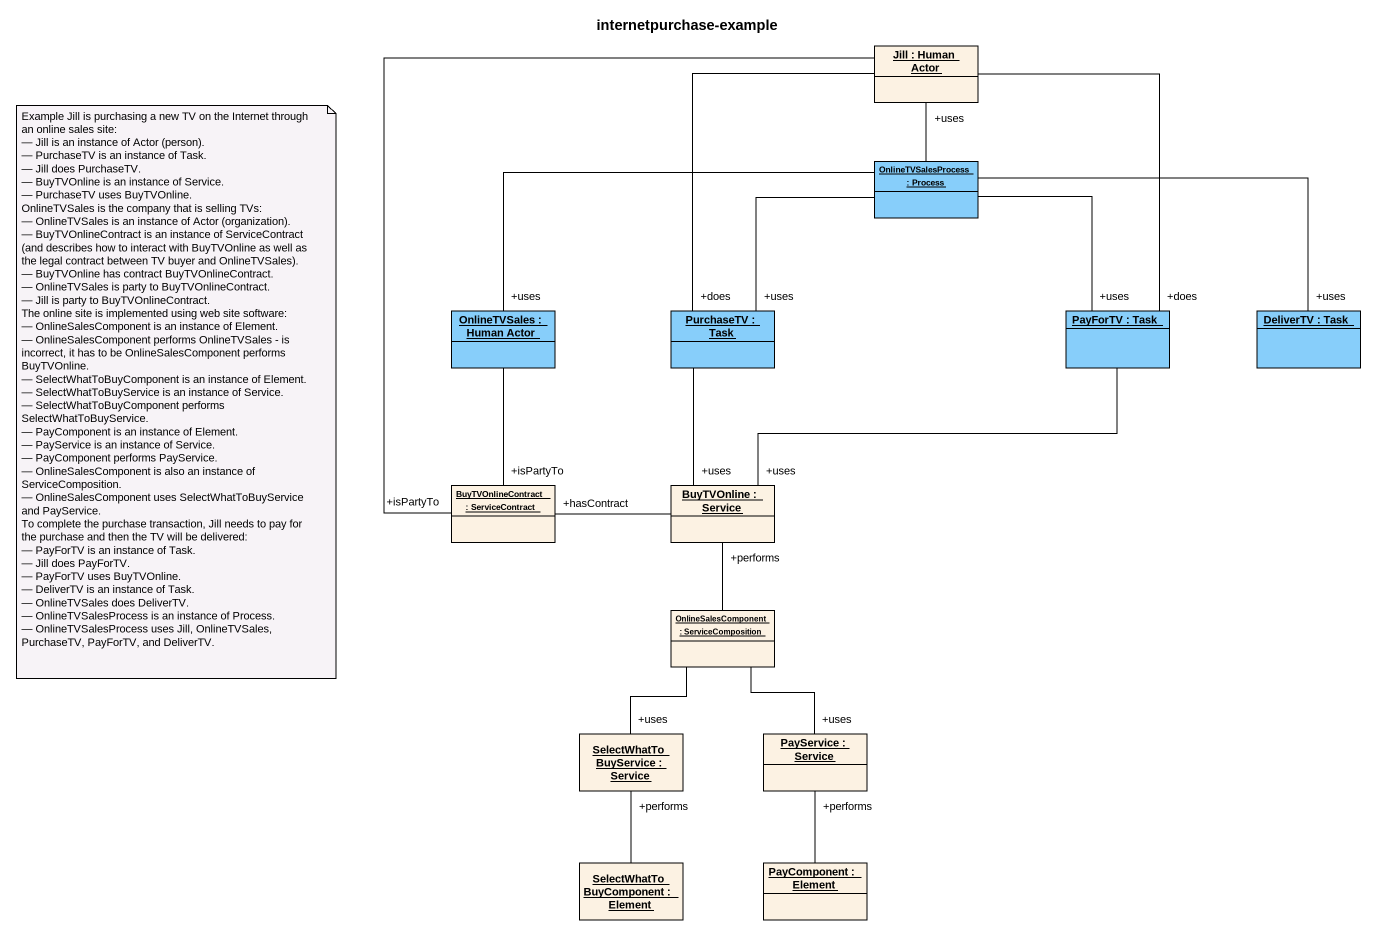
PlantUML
@startuml
title internetpurchase-example
hide circle
hide empty members
object "Jill : Human Actor" as Jill
object "OnlineTVSalesProcess : Process" as OnlineTVSalesProcess #87CEFA
object "OnlineTVSales : Human Actor" as OnlineTVSales #87CEFA
object "PurchaseTV : Task" as PurchaseTV #87CEFA
object "PayForTV : Task" as PayForTV #87CEFA
object "DeliverTV : Task" as DeliverTV #87CEFA
object "BuyTVOnlineContract : ServiceContract" as BuyTVOnlineContract
object "BuyTVOnline : Service" as BuyTVOnline
object "OnlineSalesComponent : ServiceComposition" as OnlineSalesComponent
object "SelectWhatToBuyService : Service" as SelectWhatToBuyService
object "PayService : Service" as PayService
object "SelectWhatToBuyComponent : Element" as SelectWhatToBuyComponent
object "PayComponent : Element" as PayComponent
Jill -- "+does" PurchaseTV
Jill -- "+does" PayForTV
Jill -- "+isPartyTo" BuyTVOnlineContract
OnlineTVSalesProcess -up- "+uses" Jill
OnlineTVSalesProcess -left- "+uses" OnlineTVSales
OnlineTVSalesProcess -- "+uses" PurchaseTV
OnlineTVSalesProcess -- "+uses" PayForTV
OnlineTVSalesProcess -right- "+uses" DeliverTV
OnlineTVSales -- "+isPartyTo" BuyTVOnlineContract
PurchaseTV -- "+uses" BuyTVOnline
PayForTV -left- "+uses" BuyTVOnline
BuyTVOnline -left- "+hasContract" BuyTVOnlineContract
OnlineSalesComponent -up- "+performs" BuyTVOnline
OnlineSalesComponent -- "+uses" SelectWhatToBuyService
OnlineSalesComponent -- "+uses" PayService
SelectWhatToBuyComponent -up- "+performs" SelectWhatToBuyService
PayComponent -up- "+performs" PayService
note as N1
  Example Jill is purchasing a new TV on the Internet through an online sales site:
  — Jill is an instance of Actor (person).
  — PurchaseTV is an instance of Task.
  — Jill does PurchaseTV.
  — BuyTVOnline is an instance of Service.
  — PurchaseTV uses BuyTVOnline.
  OnlineTVSales is the company that is selling TVs:
  — OnlineTVSales is an instance of Actor (organization).
  — BuyTVOnlineContract is an instance of ServiceContract (and describes how to interact with BuyTVOnline as well as the legal contract between TV buyer and OnlineTVSales).
  — BuyTVOnline has contract BuyTVOnlineContract.
  — OnlineTVSales is party to BuyTVOnlineContract.
  — Jill is party to BuyTVOnlineContract.
  The online site is implemented using web site software:
  — OnlineSalesComponent is an instance of Element.
  — OnlineSalesComponent performs OnlineTVSales - is incorrect, it has to be OnlineSalesComponent performs BuyTVOnline.
  — SelectWhatToBuyComponent is an instance of Element.
  — SelectWhatToBuyService is an instance of Service.
  — SelectWhatToBuyComponent performs SelectWhatToBuyService.
  — PayComponent is an instance of Element.
  — PayService is an instance of Service.
  — PayComponent performs PayService.
  — OnlineSalesComponent is also an instance of ServiceComposition.
  — OnlineSalesComponent uses SelectWhatToBuyService and PayService.
  To complete the purchase transaction, Jill needs to pay for the purchase and then the TV will be delivered:
  — PayForTV is an instance of Task.
  — Jill does PayForTV.
  — PayForTV uses BuyTVOnline.
  — DeliverTV is an instance of Task.
  — OnlineTVSales does DeliverTV.
  — OnlineTVSalesProcess is an instance of Process.
  — OnlineTVSalesProcess uses Jill, OnlineTVSales, PurchaseTV, PayForTV, and DeliverTV.
end note
@enduml
